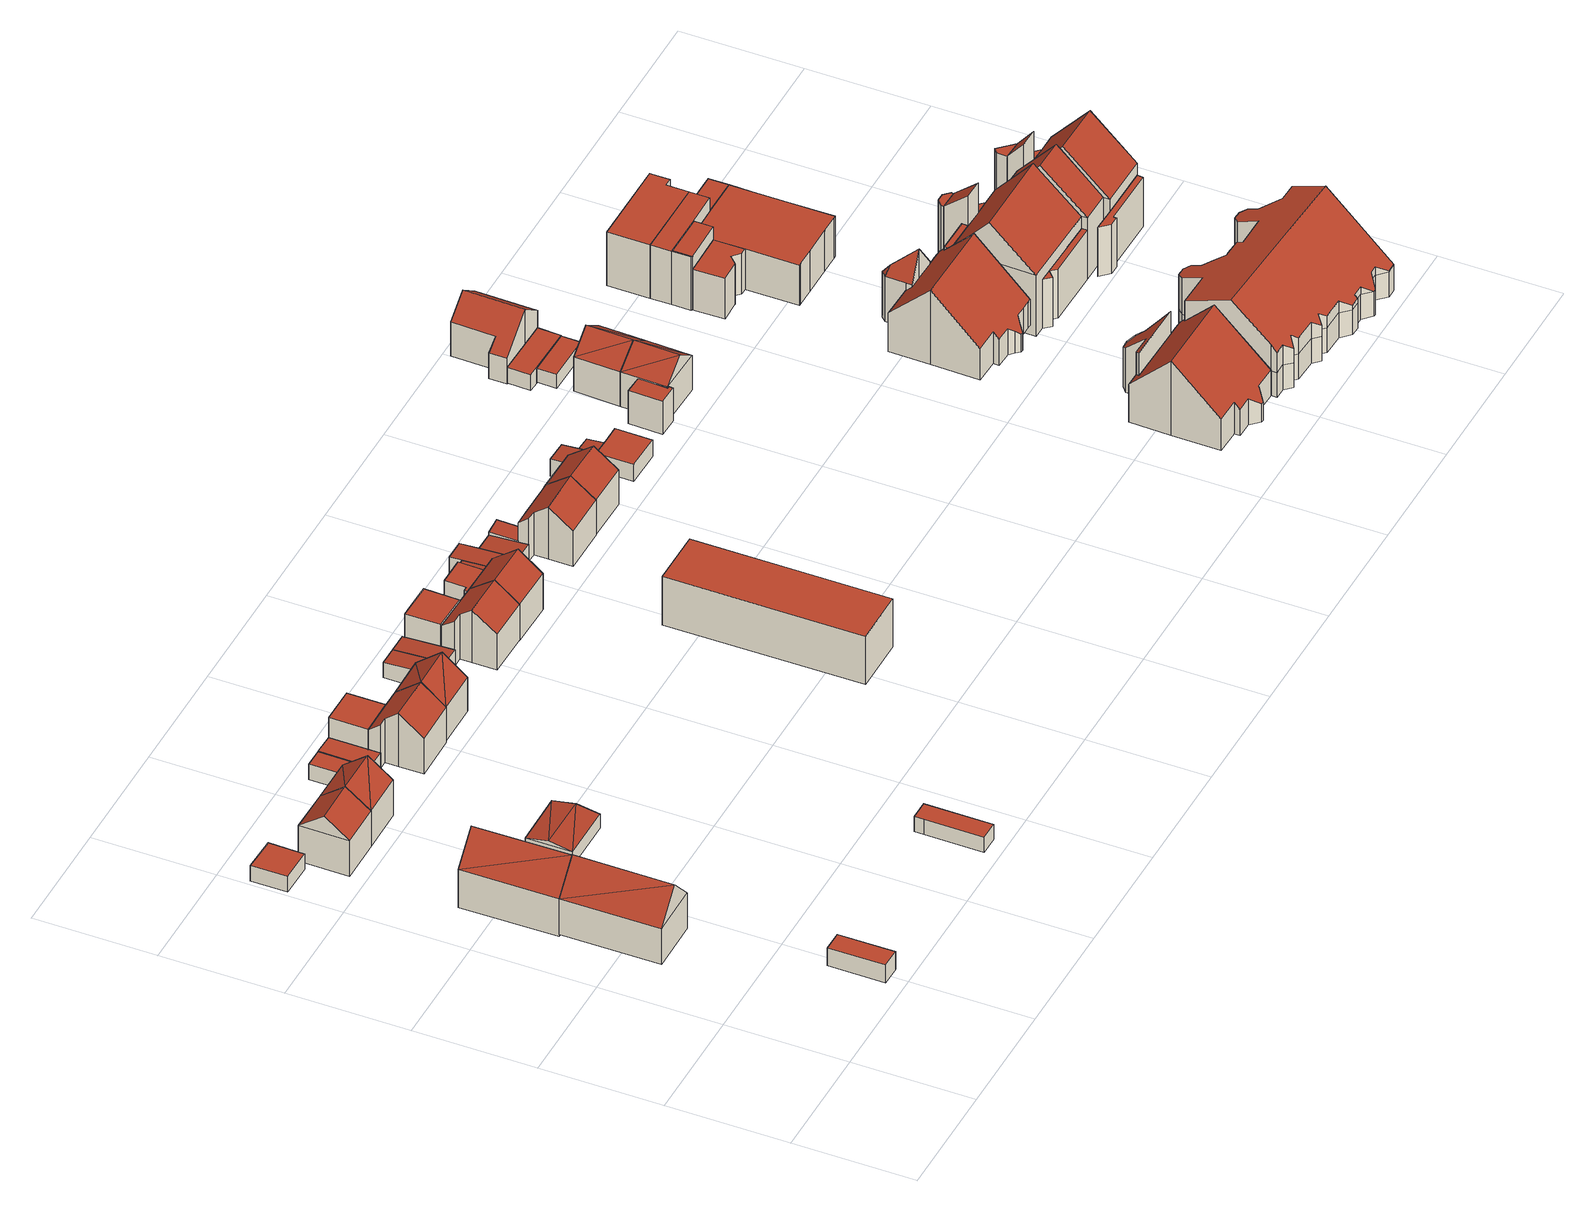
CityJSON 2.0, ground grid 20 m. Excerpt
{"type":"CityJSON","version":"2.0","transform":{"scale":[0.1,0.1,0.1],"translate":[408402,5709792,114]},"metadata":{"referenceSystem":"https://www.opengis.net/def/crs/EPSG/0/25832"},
"CityObjects":{
"building1":{"type":"Building","attributes":{"Gemeindeschluessel":"05978036","Geometrietyp2DReferenz":"3000","function":"31001_2460","roofType":"1000","measuredHeight":3.32},"geometry":[{"type":"MultiSurface","lod":"2","boundaries":[[[0,1,2,3]],[[1,4,5,2]],[[4,6,7,5]],[[6,0,3,7]],[[6,4,1,0]],[[3,2,5,7]]],"semantics":{"surfaces":[{"type":"WallSurface"},{"type":"RoofSurface"},{"type":"GroundSurface"}],"values":[0,0,0,0,1,2]}}]},
"building2":{"type":"Building","attributes":{"Gemeindeschluessel":"05978036","Geometrietyp2DReferenz":"3000","function":"31001_1000","roofType":"3100","measuredHeight":11.42},"geometry":[{"type":"MultiSurface","lod":"2","boundaries":[[[8,9,10,11]],[[9,12,13,10]],[[12,14,15,13]],[[14,8,11,15]],[[12,9,16]],[[8,14,17]],[[17,9,8]],[[9,17,16]],[[14,16,17]],[[16,14,12]],[[11,10,13,15]]],"semantics":{"surfaces":[{"type":"WallSurface"},{"type":"RoofSurface"},{"type":"GroundSurface"}],"values":[0,0,0,0,0,0,1,1,1,1,2]}}]},
"building3":{"type":"Building","attributes":{"Gemeindeschluessel":"05978036","Geometrietyp2DReferenz":"3000","function":"31001_1000","roofType":"3100","measuredHeight":11.79},"geometry":[{"type":"MultiSurface","lod":"2","boundaries":[[[14,18,19,20]],[[18,21,22,19]],[[21,8,23,22]],[[8,14,20,23]],[[21,18,24]],[[14,8,25]],[[18,25,24]],[[25,18,14]],[[24,8,21]],[[8,24,25]],[[20,19,22,23]]],"semantics":{"surfaces":[{"type":"WallSurface"},{"type":"RoofSurface"},{"type":"GroundSurface"}],"values":[0,0,0,0,0,0,1,1,1,1,2]}}]},
"building4":{"type":"Building","attributes":{"Gemeindeschluessel":"05978036","Geometrietyp2DReferenz":"3000","function":"31001_2460","roofType":"1000","measuredHeight":2.95},"geometry":[{"type":"MultiSurface","lod":"2","boundaries":[[[26,27,28,29]],[[27,30,31,28]],[[30,32,33,31]],[[32,26,29,33]],[[32,30,27,26]],[[29,28,31,33]]],"semantics":{"surfaces":[{"type":"WallSurface"},{"type":"RoofSurface"},{"type":"GroundSurface"}],"values":[0,0,0,0,1,2]}}]},
"building5":{"type":"Building","attributes":{"Gemeindeschluessel":"05978036","Geometrietyp2DReferenz":"3000","function":"31001_1000","roofType":"3100","measuredHeight":9.69},"geometry":[{"type":"MultiSurface","lod":"2","boundaries":[[[34,35,36,37]],[[35,38,39,36]],[[38,40,41,39]],[[40,34,37,41]],[[38,35,42]],[[34,40,43]],[[35,34,43,42]],[[40,38,42,43]],[[37,36,39,41]]],"semantics":{"surfaces":[{"type":"WallSurface"},{"type":"RoofSurface"},{"type":"GroundSurface"}],"values":[0,0,0,0,0,0,1,1,2]}}]},
"building6":{"type":"Building","attributes":{"Gemeindeschluessel":"05978036","Geometrietyp2DReferenz":"3000","function":"31001_2460","roofType":"3100","measuredHeight":3.25},"geometry":[{"type":"MultiSurface","lod":"2","boundaries":[[[44,45,46,47]],[[45,48,49,46]],[[48,50,51,49]],[[50,44,47,51]],[[48,45,52]],[[44,50,53]],[[53,45,44]],[[45,53,52]],[[50,52,53]],[[52,50,48]],[[47,46,49,51]]],"semantics":{"surfaces":[{"type":"WallSurface"},{"type":"RoofSurface"},{"type":"GroundSurface"}],"values":[0,0,0,0,0,0,1,1,1,1,2]}}]},
"building7":{"type":"Building","attributes":{"Gemeindeschluessel":"05978036","Geometrietyp2DReferenz":"3000","function":"31001_1000","roofType":"3100","measuredHeight":9.7},"geometry":[{"type":"MultiSurface","lod":"2","boundaries":[[[40,54,55,41]],[[54,56,57,55]],[[56,34,37,57]],[[34,40,41,37]],[[56,54,58]],[[40,34,43]],[[54,43,58]],[[43,54,40]],[[58,34,56]],[[34,58,43]],[[41,55,57,37]]],"semantics":{"surfaces":[{"type":"WallSurface"},{"type":"RoofSurface"},{"type":"GroundSurface"}],"values":[0,0,0,0,0,0,1,1,1,1,2]}}]},
"building8":{"type":"Building","attributes":{"Gemeindeschluessel":"05978036","Geometrietyp2DReferenz":"3000","function":"31001_2460","roofType":"1000","measuredHeight":2.86},"geometry":[{"type":"MultiSurface","lod":"2","boundaries":[[[59,60,61,62]],[[60,63,64,61]],[[63,65,66,64]],[[65,67,68,66]],[[67,59,62,68]],[[67,65,63,60,59]],[[62,61,64,66,68]]],"semantics":{"surfaces":[{"type":"WallSurface"},{"type":"RoofSurface"},{"type":"GroundSurface"}],"values":[0,0,0,0,0,1,2]}}]},
"building9":{"type":"Building","attributes":{"Gemeindeschluessel":"05978036","Geometrietyp2DReferenz":"3000","function":"31001_2460","roofType":"1000","measuredHeight":2.98},"geometry":[{"type":"MultiSurface","lod":"2","boundaries":[[[69,70,71,72]],[[70,73,74,71]],[[73,75,76,74]],[[75,69,72,76]],[[75,73,70,69]],[[72,71,74,76]]],"semantics":{"surfaces":[{"type":"WallSurface"},{"type":"RoofSurface"},{"type":"GroundSurface"}],"values":[0,0,0,0,1,2]}}]},
"building10":{"type":"Building","attributes":{"Gemeindeschluessel":"05978036","Geometrietyp2DReferenz":"3000","function":"31001_2460","roofType":"1000","measuredHeight":3.03},"geometry":[{"type":"MultiSurface","lod":"2","boundaries":[[[77,78,76,72]],[[78,79,80,76]],[[79,81,82,80]],[[81,77,72,82]],[[81,79,78,77]],[[72,76,80,82]]],"semantics":{"surfaces":[{"type":"WallSurface"},{"type":"RoofSurface"},{"type":"GroundSurface"}],"values":[0,0,0,0,1,2]}}]},
"building11":{"type":"Building","attributes":{"Gemeindeschluessel":"05978036","Geometrietyp2DReferenz":"3000","function":"31001_1000"},"children":["building11-1","building11-2"]},
"building11-1":{"type":"BuildingPart","attributes":{"roofType":"3100","measuredHeight":9.83},"parents":["building11"],"geometry":[{"type":"MultiSurface","lod":"2","boundaries":[[[83,84,85,86]],[[84,87,88,85]],[[87,89,90,88]],[[91,92,93,94]],[[92,95,96,93]],[[95,97,98,96]],[[97,99,100,98]],[[99,83,86,100]],[[95,92,91,89,87,84,83]],[[83,99,97,95]],[[86,85,88,90,94,93,96,98,100]],[[94,90,89,91]]],"semantics":{"surfaces":[{"type":"WallSurface"},{"type":"RoofSurface"},{"type":"GroundSurface"},{"type":"ClosureSurface"}],"values":[0,0,0,0,0,0,0,0,1,1,2,3]}}]},
"building11-2":{"type":"BuildingPart","attributes":{"roofType":"1000","measuredHeight":6.68},"parents":["building11"],"geometry":[{"type":"MultiSurface","lod":"2","boundaries":[[[101,102,103,90,89]],[[102,104,105,103]],[[104,106,91,94,105]],[[106,104,102,101]],[[90,103,105,94]],[[89,91,106,101]],[[89,90,94,91]]],"semantics":{"surfaces":[{"type":"WallSurface"},{"type":"RoofSurface"},{"type":"GroundSurface"},{"type":"ClosureSurface"}],"values":[0,0,0,1,2,0,3]}}]},
"building12":{"type":"Building","attributes":{"Gemeindeschluessel":"05978036","Geometrietyp2DReferenz":"3000","function":"31001_1000","roofType":"3100","measuredHeight":9.57},"geometry":[{"type":"MultiSurface","lod":"2","boundaries":[[[92,107,108,109]],[[107,110,111,108]],[[110,97,112,111]],[[97,92,109,112]],[[110,107,113]],[[92,97,95]],[[107,95,113]],[[95,107,92]],[[113,97,110]],[[97,113,95]],[[109,108,111,112]]],"semantics":{"surfaces":[{"type":"WallSurface"},{"type":"RoofSurface"},{"type":"GroundSurface"}],"values":[0,0,0,0,0,0,1,1,1,1,2]}}]},
"building13":{"type":"Building","attributes":{"Gemeindeschluessel":"05978036","Geometrietyp2DReferenz":"3000","function":"31001_2460","roofType":"2100","measuredHeight":3.29},"geometry":[{"type":"MultiSurface","lod":"2","boundaries":[[[114,115,116,117]],[[115,118,119,116]],[[118,120,121,119]],[[120,114,117,121]],[[120,118,115,114]],[[117,116,119,121]]],"semantics":{"surfaces":[{"type":"WallSurface"},{"type":"RoofSurface"},{"type":"GroundSurface"}],"values":[0,0,0,0,1,2]}}]},
"building14":{"type":"Building","attributes":{"Gemeindeschluessel":"05978036","Geometrietyp2DReferenz":"3000","function":"31001_2460","roofType":"2100","measuredHeight":3.21},"geometry":[{"type":"MultiSurface","lod":"2","boundaries":[[[122,115,123,124]],[[115,114,125,123]],[[114,126,127,125]],[[126,128,129,127]],[[128,130,131,129]],[[130,122,124,131]],[[130,128,126,114,115,122]],[[124,123,125,127,129,131]]],"semantics":{"surfaces":[{"type":"WallSurface"},{"type":"RoofSurface"},{"type":"GroundSurface"}],"values":[0,0,0,0,0,0,1,2]}}]},
"building15":{"type":"Building","attributes":{"Gemeindeschluessel":"05978036","Geometrietyp2DReferenz":"3000","function":"31001_1000"},"children":["building15-1","building15-2"]},
"building15-1":{"type":"BuildingPart","attributes":{"roofType":"1000","measuredHeight":6.89},"parents":["building15"],"geometry":[{"type":"MultiSurface","lod":"2","boundaries":[[[132,133,134,135,136]],[[133,137,138,134]],[[137,139,140,138]],[[139,141,142,143,140]],[[141,139,137,133,132]],[[135,134,138,140,143]],[[136,142,141,132]],[[136,135,143,142]]],"semantics":{"surfaces":[{"type":"WallSurface"},{"type":"RoofSurface"},{"type":"GroundSurface"},{"type":"ClosureSurface"}],"values":[0,0,0,0,1,2,0,3]}}]},
"building15-2":{"type":"BuildingPart","attributes":{"roofType":"3100","measuredHeight":9.76},"parents":["building15"],"geometry":[{"type":"MultiSurface","lod":"2","boundaries":[[[144,145,146,147]],[[145,148,149,146]],[[148,136,135,149]],[[142,150,151,143]],[[150,152,153,151]],[[152,154,155,153]],[[154,156,157,155]],[[156,144,147,157]],[[152,150,142,136,148,145,144]],[[144,156,154,152]],[[147,146,149,135,143,151,153,155,157]],[[143,135,136,142]]],"semantics":{"surfaces":[{"type":"WallSurface"},{"type":"RoofSurface"},{"type":"GroundSurface"},{"type":"ClosureSurface"}],"values":[0,0,0,0,0,0,0,0,1,1,2,3]}}]},
"building16":{"type":"Building","attributes":{"Gemeindeschluessel":"05978036","Geometrietyp2DReferenz":"3000","function":"31001_1000","roofType":"9999","measuredHeight":9},"geometry":[{"type":"MultiSurface","lod":"2","boundaries":[[[158,159,160,161]],[[161,160,162,163]],[[160,159,164,162]],[[159,158,165,164]],[[158,161,163,165]],[[163,162,164,165]]],"semantics":{"surfaces":[{"type":"RoofSurface"},{"type":"WallSurface"},{"type":"GroundSurface"}],"values":[0,1,1,1,1,2]}}]},
"building17":{"type":"Building","attributes":{"Gemeindeschluessel":"05978036","Geometrietyp2DReferenz":"3000","function":"31001_1000"},"children":["building17-1","building17-2","building17-3"]},
"building17-1":{"type":"BuildingPart","attributes":{"roofType":"2100","measuredHeight":3.43},"parents":["building17"],"geometry":[{"type":"MultiSurface","lod":"2","boundaries":[[[166,167,168,169]],[[167,170,171,168]],[[170,172,173,171]],[[174,175,176,177]],[[175,174,172,170,167,166]],[[169,168,171,173,177,176]],[[174,177,173,172]],[[166,169,176,175]]],"semantics":{"surfaces":[{"type":"WallSurface"},{"type":"RoofSurface"},{"type":"GroundSurface"},{"type":"ClosureSurface"}],"values":[0,0,0,0,1,2,3,3]}}]},
"building17-2":{"type":"BuildingPart","attributes":{"roofType":"1000","measuredHeight":4.11},"parents":["building17"],"geometry":[{"type":"MultiSurface","lod":"2","boundaries":[[[178,179,180,181]],[[179,182,183,180]],[[182,184,185,183]],[[184,186,166,169,185]],[[187,186,184,182,179,178]],[[181,180,183,185,169,176]],[[175,166,186,187]],[[175,176,169,166]],[[181,176,175,187,178]]],"semantics":{"surfaces":[{"type":"WallSurface"},{"type":"RoofSurface"},{"type":"GroundSurface"},{"type":"ClosureSurface"}],"values":[0,0,0,0,1,2,0,3,3]}}]},
"building17-3":{"type":"BuildingPart","attributes":{"roofType":"3100","measuredHeight":9.79},"parents":["building17"],"geometry":[{"type":"MultiSurface","lod":"2","boundaries":[[[188,189,177,176,187]],[[189,174,177]],[[190,173,172]],[[190,191,192,173]],[[191,193,194,192]],[[193,154,195,194]],[[154,152,196,195]],[[152,150,197,196]],[[150,198,199,197]],[[198,200,178,181,199]],[[152,154,193,191]],[[191,190,189,188,200,198,150,152]],[[181,176,177,173,192,194,195,196,197,199]],[[188,187,178,200]],[[187,176,181,178]],[[172,174,189,190]],[[172,173,177,174]]],"semantics":{"surfaces":[{"type":"WallSurface"},{"type":"RoofSurface"},{"type":"GroundSurface"},{"type":"ClosureSurface"}],"values":[0,0,0,0,0,0,0,0,0,0,1,1,2,0,3,0,3]}}]},
"building18":{"type":"Building","attributes":{"Gemeindeschluessel":"05978036","Geometrietyp2DReferenz":"3000","function":"31001_2460","roofType":"2100","measuredHeight":3.42},"geometry":[{"type":"MultiSurface","lod":"2","boundaries":[[[201,202,171,203]],[[202,167,168,171]],[[167,204,205,168]],[[204,206,207,205]],[[206,208,209,207]],[[208,201,203,209]],[[208,206,204,167,202,201]],[[203,171,168,205,207,209]]],"semantics":{"surfaces":[{"type":"WallSurface"},{"type":"RoofSurface"},{"type":"GroundSurface"}],"values":[0,0,0,0,0,0,1,2]}}]},
"building19":{"type":"Building","attributes":{"Gemeindeschluessel":"05978036","Geometrietyp2DReferenz":"3000","function":"31001_2460","roofType":"2100","measuredHeight":3.14},"geometry":[{"type":"MultiSurface","lod":"2","boundaries":[[[201,210,211,212]],[[210,213,214,211]],[[213,215,216,214]],[[215,201,212,216]],[[215,213,210,201]],[[212,211,214,216]]],"semantics":{"surfaces":[{"type":"WallSurface"},{"type":"RoofSurface"},{"type":"GroundSurface"}],"values":[0,0,0,0,1,2]}}]},
"building20":{"type":"Building","attributes":{"Gemeindeschluessel":"05978036","Geometrietyp2DReferenz":"3000","function":"31001_1000"},"children":["building20-1","building20-2"]},
"building20-1":{"type":"BuildingPart","attributes":{"roofType":"2100","measuredHeight":3.54},"parents":["building20"],"geometry":[{"type":"MultiSurface","lod":"2","boundaries":[[[217,218,219,214]],[[218,220,221,219]],[[222,217,214,223]],[[222,220,218,217]],[[214,219,221,223]],[[222,223,221,220]]],"semantics":{"surfaces":[{"type":"WallSurface"},{"type":"RoofSurface"},{"type":"GroundSurface"},{"type":"ClosureSurface"}],"values":[0,0,0,1,2,3]}}]},
"building20-2":{"type":"BuildingPart","attributes":{"roofType":"3100","measuredHeight":9.57},"parents":["building20"],"geometry":[{"type":"MultiSurface","lod":"2","boundaries":[[[224,225,226,227]],[[225,228,216,226]],[[228,229,222,223,216]],[[230,231,232,221,220]],[[231,233,234,232]],[[233,235,236,234]],[[235,237,238,236]],[[237,239,240,238]],[[239,224,227,240]],[[235,233,231,230,229,228,225,224]],[[224,239,237,235]],[[227,226,216,223,221,232,234,236,238,240]],[[220,222,229,230]],[[220,221,223,222]]],"semantics":{"surfaces":[{"type":"WallSurface"},{"type":"RoofSurface"},{"type":"GroundSurface"},{"type":"ClosureSurface"}],"values":[0,0,0,0,0,0,0,0,0,1,1,2,0,3]}}]},
"building21":{"type":"Building","attributes":{"Gemeindeschluessel":"05978036","Geometrietyp2DReferenz":"3000","function":"31001_1000","roofType":"3100","measuredHeight":9.53},"geometry":[{"type":"MultiSurface","lod":"2","boundaries":[[[233,241,242,243]],[[241,244,245,242]],[[244,237,246,245]],[[237,233,243,246]],[[244,241,247]],[[233,237,235]],[[241,233,235,247]],[[237,244,247,235]],[[243,242,245,246]]],"semantics":{"surfaces":[{"type":"WallSurface"},{"type":"RoofSurface"},{"type":"GroundSurface"}],"values":[0,0,0,0,0,0,1,1,2]}}]},
"building22":{"type":"Building","attributes":{"Gemeindeschluessel":"05978036","Geometrietyp2DReferenz":"3000","function":"31001_2460","roofType":"2100","measuredHeight":3.57},"geometry":[{"type":"MultiSurface","lod":"2","boundaries":[[[248,249,250,251]],[[249,252,253,250]],[[252,254,255,253]],[[254,256,257,255]],[[256,258,259,257]],[[258,260,261,259]],[[260,248,251,261]],[[260,258,256,254,252,249,248]],[[251,250,253,255,257,259,261]]],"semantics":{"surfaces":[{"type":"WallSurface"},{"type":"RoofSurface"},{"type":"GroundSurface"}],"values":[0,0,0,0,0,0,0,1,2]}}]},
"building23":{"type":"Building","attributes":{"Gemeindeschluessel":"05978036","Geometrietyp2DReferenz":"3000","function":"51009_1610","roofType":"2100","measuredHeight":2.89},"geometry":[{"type":"MultiSurface","lod":"2","boundaries":[[[262,263,264,265]],[[263,266,267,264]],[[266,268,269,267]],[[268,270,271,269]],[[270,262,265,271]],[[270,268,266,263,262]],[[265,264,267,269,271]]],"semantics":{"surfaces":[{"type":"WallSurface"},{"type":"RoofSurface"},{"type":"GroundSurface"}],"values":[0,0,0,0,0,1,2]}}]},
"building24":{"type":"Building","attributes":{"Gemeindeschluessel":"05978036","Geometrietyp2DReferenz":"3000","function":"31001_2460","roofType":"1000","measuredHeight":3.12},"geometry":[{"type":"MultiSurface","lod":"2","boundaries":[[[272,248,273,274]],[[248,260,275,273]],[[260,276,277,275]],[[276,278,279,277]],[[278,280,281,279]],[[280,272,274,281]],[[280,278,276,260,248,272]],[[274,273,275,277,279,281]]],"semantics":{"surfaces":[{"type":"WallSurface"},{"type":"RoofSurface"},{"type":"GroundSurface"}],"values":[0,0,0,0,0,0,1,2]}}]},
"building25":{"type":"Building","attributes":{"Gemeindeschluessel":"05978036","Geometrietyp2DReferenz":"3000","function":"31001_2460","roofType":"1000","measuredHeight":6.09},"geometry":[{"type":"MultiSurface","lod":"2","boundaries":[[[282,283,284,285]],[[283,286,287,284]],[[286,288,289,287]],[[288,290,291,289]],[[290,292,293,291]],[[292,282,285,293]],[[292,290,288,286,283,282]],[[285,284,287,289,291,293]]],"semantics":{"surfaces":[{"type":"WallSurface"},{"type":"RoofSurface"},{"type":"GroundSurface"}],"values":[0,0,0,0,0,0,1,2]}}]},
"building26":{"type":"Building","attributes":{"Gemeindeschluessel":"05978036","Geometrietyp2DReferenz":"3000","function":"31001_1000","roofType":"3100","measuredHeight":9.38},"geometry":[{"type":"MultiSurface","lod":"2","boundaries":[[[294,295,296,297]],[[295,298,299,296]],[[298,300,301,299]],[[300,294,297,301]],[[298,295,302]],[[294,300,303]],[[303,295,294]],[[295,303,302]],[[300,302,303]],[[302,300,298]],[[297,296,299,301]]],"semantics":{"surfaces":[{"type":"WallSurface"},{"type":"RoofSurface"},{"type":"GroundSurface"}],"values":[0,0,0,0,0,0,1,1,1,1,2]}}]},
"building27":{"type":"Building","attributes":{"Gemeindeschluessel":"05978036","Geometrietyp2DReferenz":"3000","function":"31001_1000","roofType":"3100","measuredHeight":9.42},"geometry":[{"type":"MultiSurface","lod":"2","boundaries":[[[300,304,305,301]],[[304,306,307,305]],[[306,294,297,307]],[[294,300,301,297]],[[306,304,308]],[[300,294,303]],[[304,303,308]],[[303,304,300]],[[308,294,306]],[[294,308,303]],[[301,305,307,297]]],"semantics":{"surfaces":[{"type":"WallSurface"},{"type":"RoofSurface"},{"type":"GroundSurface"}],"values":[0,0,0,0,0,0,1,1,1,1,2]}}]},
"building28":{"type":"Building","attributes":{"Gemeindeschluessel":"05978036","Geometrietyp2DReferenz":"3000","function":"31001_2460","roofType":"1000","measuredHeight":2.66},"geometry":[{"type":"MultiSurface","lod":"2","boundaries":[[[309,310,311,312]],[[310,313,314,311]],[[313,315,316,314]],[[315,309,312,316]],[[315,313,310,309]],[[312,311,314,316]]],"semantics":{"surfaces":[{"type":"WallSurface"},{"type":"RoofSurface"},{"type":"GroundSurface"}],"values":[0,0,0,0,1,2]}}]},
"building29":{"type":"Building","attributes":{"Gemeindeschluessel":"05978036","Geometrietyp2DReferenz":"3000","function":"31001_2460","roofType":"1000","measuredHeight":2.9},"geometry":[{"type":"MultiSurface","lod":"2","boundaries":[[[317,318,319,320]],[[318,321,322,319]],[[321,323,324,322]],[[323,325,326,324]],[[325,317,320,326]],[[325,323,321,318,317]],[[320,319,322,324,326]]],"semantics":{"surfaces":[{"type":"WallSurface"},{"type":"RoofSurface"},{"type":"GroundSurface"}],"values":[0,0,0,0,0,1,2]}}]},
"building30":{"type":"Building","attributes":{"Gemeindeschluessel":"05978036","Geometrietyp2DReferenz":"3000","function":"31001_1000","roofType":"3100","measuredHeight":9.34},"geometry":[{"type":"MultiSurface","lod":"2","boundaries":[[[327,328,329,330]],[[328,331,332,329]],[[331,333,334,332]],[[333,335,336,334]],[[335,337,338,336]],[[337,339,340,338]],[[339,341,342,340]],[[341,327,330,342]],[[337,335,333,331]],[[331,328,327,341,339,337]],[[330,329,332,334,336,338,340,342]]],"semantics":{"surfaces":[{"type":"WallSurface"},{"type":"RoofSurface"},{"type":"GroundSurface"}],"values":[0,0,0,0,0,0,0,0,1,1,2]}}]},
"building31":{"type":"Building","attributes":{"Gemeindeschluessel":"05978036","Geometrietyp2DReferenz":"3000","function":"31001_1000"},"children":["building31-1","building31-2"]},
"building31-1":{"type":"BuildingPart","attributes":{"roofType":"3100","measuredHeight":13.72},"parents":["building31"],"geometry":[{"type":"MultiSurface","lod":"2","boundaries":[[[343,344,345,346]],[[344,347,348,345]],[[347,349,350,348]],[[349,351,352,350]],[[351,353,354,352]],[[353,355,356,354]],[[355,357,358,356]],[[357,359,360,358]],[[359,361,362,360]],[[361,363,364,362]],[[363,365,366,364]],[[365,367,368,366]],[[367,369,370,368]],[[369,371,372,370]],[[371,373,374,372]],[[373,375,376,374]],[[375,377,378,376]],[[373,371,369,367,365,363,361,359,357,355]],[[355,353,351,349,347,344,343,379,377,375,373]],[[380,346,345,348,350,352,354,356,358,360,362,364,366,368,370,372,374,376,378]],[[346,380,379,343]],[[380,378,377,379]]],"semantics":{"surfaces":[{"type":"WallSurface"},{"type":"RoofSurface"},{"type":"GroundSurface"},{"type":"ClosureSurface"}],"values":[0,0,0,0,0,0,0,0,0,0,0,0,0,0,0,0,0,1,1,2,3,3]}}]},
"building31-2":{"type":"BuildingPart","attributes":{"roofType":"2100","measuredHeight":12.17},"parents":["building31"],"geometry":[{"type":"MultiSurface","lod":"2","boundaries":[[[381,382,383,378,377]],[[382,384,385,383]],[[384,386,387,385]],[[386,388,389,387]],[[388,390,391,389]],[[390,392,393,391]],[[392,394,395,393]],[[394,396,343,346,395]],[[397,396,394,392,390,388,386,384,382,381]],[[378,383,385,387,389,391,393,395,346,380]],[[379,343,396,397]],[[379,380,346,343]],[[381,377,379,397]],[[377,378,380,379]]],"semantics":{"surfaces":[{"type":"WallSurface"},{"type":"RoofSurface"},{"type":"GroundSurface"},{"type":"ClosureSurface"}],"values":[0,0,0,0,0,0,0,0,1,2,0,3,0,3]}}]},
"building32":{"type":"Building","attributes":{"Gemeindeschluessel":"05978036","Geometrietyp2DReferenz":"3000","function":"31001_1000"},"children":["building32-1","building32-2"]},
"building32-1":{"type":"BuildingPart","attributes":{"roofType":"5000","measuredHeight":10.02},"parents":["building32"],"geometry":[{"type":"MultiSurface","lod":"2","boundaries":[[[398,399,400,401]],[[399,402,403,400]],[[402,404,405,403]],[[404,406,407,405]],[[406,408,409,407]],[[408,410,411,412,409]],[[413,398,401,414,415]],[[416,410,408,406,404,402,399,417]],[[399,398,417]],[[398,413,418,416,417]],[[401,400,403,405,407,409,412,419,420,414]],[[421,411,410,416]],[[419,412,411,421]],[[418,422,421,416]],[[422,420,419,421]],[[415,422,418,413]],[[415,414,420,422]]],"semantics":{"surfaces":[{"type":"WallSurface"},{"type":"RoofSurface"},{"type":"GroundSurface"},{"type":"ClosureSurface"}],"values":[0,0,0,0,0,0,0,1,1,1,2,0,3,0,3,0,3]}}]},
"building32-2":{"type":"BuildingPart","attributes":{"roofType":"3100","measuredHeight":13.78},"parents":["building32"],"geometry":[{"type":"MultiSurface","lod":"2","boundaries":[[[423,424,425,426]],[[424,427,428,425]],[[427,429,430,428]],[[429,431,432,430]],[[431,433,434,432]],[[433,435,436,434]],[[435,437,438,436]],[[437,439,440,438]],[[439,441,442,440]],[[441,443,444,442]],[[443,445,446,444]],[[445,415,414,446]],[[411,447,448,412]],[[447,449,450,448]],[[449,451,452,450]],[[451,453,454,452]],[[453,455,456,454]],[[455,457,458,456]],[[457,459,460,458]],[[459,423,426,460]],[[455,453,451,449,447,411,421,422,415,445,443]],[[443,441,439,437,435,433,431,429,427,424,423,459,457,455]],[[426,425,428,430,432,434,436,438,440,442,444,446,414,420,419,412,448,450,452,454,456,458,460]],[[420,414,415,422]],[[411,412,419,421]],[[421,419,420,422]]],"semantics":{"surfaces":[{"type":"WallSurface"},{"type":"RoofSurface"},{"type":"GroundSurface"},{"type":"ClosureSurface"}],"values":[0,0,0,0,0,0,0,0,0,0,0,0,0,0,0,0,0,0,0,0,1,1,2,3,3,3]}}]},
"building33":{"type":"Building","attributes":{"Gemeindeschluessel":"05978036","Geometrietyp2DReferenz":"3000","function":"31001_1000","roofType":"5000","measuredHeight":15.42},"geometry":[{"type":"MultiSurface","lod":"2","boundaries":[[[461,462,463,352]],[[462,464,465,463]],[[464,466,467,465]],[[466,468,469,467]],[[468,470,471,469]],[[470,472,473,471]],[[472,474,475,473]],[[474,476,477,475]],[[476,478,479,477]],[[478,480,481,479]],[[480,482,483,481]],[[482,484,485,483]],[[484,486,487,485]],[[486,488,489,487]],[[488,490,491,489]],[[490,492,493,491]],[[492,494,495,493]],[[494,496,497,495]],[[496,498,499,497]],[[498,500,501,499]],[[500,502,503,501]],[[502,504,505,503]],[[504,506,507,505]],[[506,508,509,507]],[[508,510,511,509]],[[510,512,513,511]],[[512,514,515,513]],[[514,516,517,515]],[[516,518,519,517]],[[518,520,521,519]],[[520,522,523,521]],[[522,524,525,523]],[[524,526,527,525]],[[526,528,529,527]],[[528,530,531,529]],[[530,532,533,531]],[[532,534,535,533]],[[534,536,537,535]],[[536,538,539,537]],[[538,540,541,539]],[[540,542,543,541]],[[542,544,358,543]],[[544,545,354,358]],[[545,461,352,354]],[[546,547,548,549,550,551,552,553,554,555,556,557,558,559,560,561,562,563,564,565,566,567,568,569,570]],[[571,572,573,574,575,576,577,578,579,580,581,582,514,512,583,584,585,586,570,569,587,588,589]],[[540,589,588,542]],[[538,571,589,540]],[[542,588,587,544]],[[544,587,569,568,545]],[[504,586,585,506]],[[502,546,570,586,504]],[[506,585,584,508]],[[508,584,583,510]],[[510,583,512]],[[516,582,581,518]],[[514,582,516]],[[518,581,580,520]],[[520,580,579,522]],[[522,579,578,524]],[[524,578,577,526]],[[526,577,576,528]],[[528,576,575,530]],[[530,575,574,532]],[[532,574,573,534]],[[534,573,572,536]],[[536,572,571,538]],[[545,568,567,461]],[[461,567,566,462]],[[462,566,565,464]],[[464,565,564,466]],[[466,564,563,468]],[[468,563,562,470]],[[470,562,561,472]],[[472,561,560,474]],[[474,560,559,476]],[[476,559,558,478]],[[478,558,557,480]],[[480,557,556,482]],[[482,556,555,484]],[[484,555,554,486]],[[486,554,553,488]],[[488,553,552,490]],[[490,552,551,492]],[[492,551,550,494]],[[494,550,549,496]],[[496,549,548,498]],[[498,548,547,500]],[[500,547,546,502]],[[352,463,465,467,469,471,473,475,477,479,481,483,485,487,489,491,493,495,497,499,501,503,505,507,509,511,513,515,517,519,521,523,525,527,529,531,533,535,537,539,541,543,358,354]]],"semantics":{"surfaces":[{"type":"WallSurface"},{"type":"RoofSurface"},{"type":"GroundSurface"}],"values":[0,0,0,0,0,0,0,0,0,0,0,0,0,0,0,0,0,0,0,0,0,0,0,0,0,0,0,0,0,0,0,0,0,0,0,0,0,0,0,0,0,0,0,0,1,1,0,0,0,0,0,0,0,0,0,0,0,0,0,0,0,0,0,0,0,0,0,0,0,0,0,0,0,0,0,0,0,0,0,0,0,0,0,0,0,0,0,0,0,2]}}]},
"building34":{"type":"Building","attributes":{"Gemeindeschluessel":"05978036","Geometrietyp2DReferenz":"3000","function":"31001_1000"},"children":["building34-1","building34-2","building34-3","building34-4","building34-5","building34-6"]},
"building34-1":{"type":"BuildingPart","attributes":{"roofType":"1000","measuredHeight":9.82},"parents":["building34"],"geometry":[{"type":"MultiSurface","lod":"2","boundaries":[[[590,591,592,593]],[[591,594,595,592]],[[594,596,597,595]],[[598,596,594,591,590,599,600,601]],[[602,603,604,593,592,595,597,605]],[[606,607,601,600]],[[603,602,607,606]],[[600,599,604,603,606]],[[599,590,593,604]],[[596,598,608,605,597]],[[607,608,598,601]],[[602,605,608,607]]],"semantics":{"surfaces":[{"type":"WallSurface"},{"type":"RoofSurface"},{"type":"GroundSurface"},{"type":"ClosureSurface"}],"values":[0,0,0,1,2,0,3,3,3,3,0,3]}}]},
"building34-2":{"type":"BuildingPart","attributes":{"roofType":"1000","measuredHeight":7.42},"parents":["building34"],"geometry":[{"type":"MultiSurface","lod":"2","boundaries":[[[609,610,611,612]],[[610,613,614,611]],[[615,616,617,618]],[[616,619,620,617]],[[619,621,622,620]],[[621,609,612,622]],[[621,619,616,615,623,613,610,609]],[[612,611,614,624,618,617,620,622]],[[624,614,613,623]],[[623,615,618,624]]],"semantics":{"surfaces":[{"type":"WallSurface"},{"type":"RoofSurface"},{"type":"GroundSurface"},{"type":"ClosureSurface"}],"values":[0,0,0,0,0,0,1,2,3,3]}}]},
"building34-3":{"type":"BuildingPart","attributes":{"roofType":"1000","measuredHeight":7.42},"parents":["building34"],"geometry":[{"type":"MultiSurface","lod":"2","boundaries":[[[625,626,627,628]],[[626,629,630,627]],[[629,631,632,630]],[[633,608,607,631,629,626,625]],[[628,627,630,632,602,605,634]],[[631,607,602,632]],[[605,602,607,608]],[[634,605,608,633]],[[628,634,633,625]]],"semantics":{"surfaces":[{"type":"WallSurface"},{"type":"RoofSurface"},{"type":"GroundSurface"},{"type":"ClosureSurface"}],"values":[0,0,0,1,2,3,3,3,3]}}]},
"building34-4":{"type":"BuildingPart","attributes":{"roofType":"1000","measuredHeight":7.42},"parents":["building34"],"geometry":[{"type":"MultiSurface","lod":"2","boundaries":[[[631,635,636,632]],[[635,637,638,636]],[[637,639,640,638]],[[639,641,642,640]],[[641,643,644,642]],[[643,645,646,644]],[[645,647,648,646]],[[647,649,650,648]],[[649,615,618,650]],[[607,606,623,615,649,647,645,643,641,639,637,635,631]],[[636,638,640,642,644,646,648,650,618,624,603,602,632]],[[615,623,624,618]],[[603,624,623,606]],[[602,603,606,607]],[[632,602,607,631]]],"semantics":{"surfaces":[{"type":"WallSurface"},{"type":"RoofSurface"},{"type":"GroundSurface"},{"type":"ClosureSurface"}],"values":[0,0,0,0,0,0,0,0,0,1,2,3,3,3,3]}}]},
"building34-5":{"type":"BuildingPart","attributes":{"roofType":"1000","measuredHeight":9.82},"parents":["building34"],"geometry":[{"type":"MultiSurface","lod":"2","boundaries":[[[596,651,652,597]],[[651,653,654,652]],[[653,655,656,654]],[[655,657,625,628,656]],[[657,655,653,651,596,598,658]],[[634,605,597,652,654,656,628]],[[608,633,658,598]],[[634,633,608,605]],[[598,596,597,605,608]],[[633,625,657,658]],[[633,634,628,625]]],"semantics":{"surfaces":[{"type":"WallSurface"},{"type":"RoofSurface"},{"type":"GroundSurface"},{"type":"ClosureSurface"}],"values":[0,0,0,0,1,2,0,3,3,0,3]}}]},
"building34-6":{"type":"BuildingPart","attributes":{"roofType":"1000","measuredHeight":9.82},"parents":["building34"],"geometry":[{"type":"MultiSurface","lod":"2","boundaries":[[[659,590,593,614,613]],[[590,659,660,600,599]],[[604,603,624,614,593]],[[599,600,606,603,604]],[[623,606,600,660]],[[603,606,623,624]],[[613,623,660,659]],[[613,614,624,623]],[[590,599,604,593]]],"semantics":{"surfaces":[{"type":"WallSurface"},{"type":"RoofSurface"},{"type":"GroundSurface"},{"type":"ClosureSurface"}],"values":[0,1,2,3,0,3,0,3,3]}}]},
"building35":{"type":"Building","attributes":{"Gemeindeschluessel":"05978036","Geometrietyp2DReferenz":"3000","function":"31001_1000"},"children":["building35-1","building35-2","building35-3","building35-4","building35-5","building35-6","building35-7","building35-8","building35-9","building35-10","building35-11","building35-12"]},
"building35-1":{"type":"BuildingPart","attributes":{"roofType":"2100","measuredHeight":16.85},"parents":["building35"],"geometry":[{"type":"MultiSurface","lod":"2","boundaries":[[[661,662,663,664]],[[665,666,667,668,669,670]],[[671,672,666,665,664,663]],[[671,667,666,672]],[[673,671,663,662]],[[668,667,671,673]],[[661,670,669,674,673,662]],[[674,669,668,673]],[[661,664,665,670]]],"semantics":{"surfaces":[{"type":"RoofSurface"},{"type":"GroundSurface"},{"type":"WallSurface"},{"type":"ClosureSurface"}],"values":[0,1,2,3,2,3,2,3,3]}}]},
"building35-2":{"type":"BuildingPart","attributes":{"roofType":"1000","measuredHeight":11.34},"parents":["building35"],"geometry":[{"type":"MultiSurface","lod":"2","boundaries":[[[675,676,677,678]],[[679,676,675]],[[678,677,680]],[[676,679,680,677]],[[678,680,679,675]]],"semantics":{"surfaces":[{"type":"WallSurface"},{"type":"RoofSurface"},{"type":"GroundSurface"},{"type":"ClosureSurface"}],"values":[0,1,2,3,3]}}]},
"building35-3":{"type":"BuildingPart","attributes":{"roofType":"1000","measuredHeight":11.34},"parents":["building35"],"geometry":[{"type":"MultiSurface","lod":"2","boundaries":[[[681,682,683,684]],[[682,674,669,683]],[[673,674,682,681]],[[684,683,669,668]],[[668,669,674,673]],[[673,681,684,668]]],"semantics":{"surfaces":[{"type":"WallSurface"},{"type":"RoofSurface"},{"type":"GroundSurface"},{"type":"ClosureSurface"}],"values":[0,0,1,2,3,3]}}]},
"building35-4":{"type":"BuildingPart","attributes":{"roofType":"1000","measuredHeight":13.45},"parents":["building35"],"geometry":[{"type":"MultiSurface","lod":"2","boundaries":[[[685,686,687,688]],[[686,689,690,687]],[[689,691,692,690]],[[691,664,665,692]],[[661,685,688,670]],[[661,664,691,689,686,685]],[[688,687,690,692,665,670]],[[664,661,670,665]]],"semantics":{"surfaces":[{"type":"WallSurface"},{"type":"RoofSurface"},{"type":"GroundSurface"},{"type":"ClosureSurface"}],"values":[0,0,0,0,0,1,2,3]}}]},
"building35-5":{"type":"BuildingPart","attributes":{"roofType":"1000","measuredHeight":9.13},"parents":["building35"],"geometry":[{"type":"MultiSurface","lod":"2","boundaries":[[[693,694,695,696]],[[694,697,698,695]],[[697,699,700,698]],[[701,702,703,704]],[[702,693,696,703]],[[702,701,705,699,697,694,693]],[[696,695,698,700,706,704,703]],[[706,700,699,705]],[[704,706,705,701]]],"semantics":{"surfaces":[{"type":"WallSurface"},{"type":"RoofSurface"},{"type":"GroundSurface"},{"type":"ClosureSurface"}],"values":[0,0,0,0,0,1,2,0,3]}}]},
"building35-6":{"type":"BuildingPart","attributes":{"roofType":"1000","measuredHeight":11.34},"parents":["building35"],"geometry":[{"type":"MultiSurface","lod":"2","boundaries":[[[672,707,708,666]],[[671,707,672]],[[666,708,667]],[[707,671,667,708]],[[666,667,671,672]]],"semantics":{"surfaces":[{"type":"WallSurface"},{"type":"RoofSurface"},{"type":"GroundSurface"},{"type":"ClosureSurface"}],"values":[0,1,2,3,3]}}]},
"building35-7":{"type":"BuildingPart","attributes":{"roofType":"3100","measuredHeight":18.37},"parents":["building35"],"geometry":[{"type":"MultiSurface","lod":"2","boundaries":[[[709,710,711,712]],[[713,714,715,716,717]],[[710,709,718,719,720,721]],[[714,713,722,720,719]],[[712,711,723,717,716,724]],[[717,723,725,713]],[[723,711,710,725]],[[726,715,714,727]],[[712,724,726,727,709]],[[724,716,715,726]],[[725,721,720,722]],[[725,722,713]],[[710,721,725]],[[719,718,727,714]],[[718,709,727]]],"semantics":{"surfaces":[{"type":"WallSurface"},{"type":"RoofSurface"},{"type":"GroundSurface"},{"type":"ClosureSurface"}],"values":[0,0,1,1,2,3,3,0,3,3,0,3,3,0,3]}}]},
"building35-8":{"type":"BuildingPart","attributes":{"roofType":"3100","measuredHeight":18.37},"parents":["building35"],"geometry":[{"type":"MultiSurface","lod":"2","boundaries":[[[728,729,701,704,730]],[[729,728,731]],[[732,729,731,733]],[[728,676,679,725,722,733,731]],[[704,706,717,723,680,677,730]],[[705,701,729,732]],[[706,704,701,705]],[[717,706,705,732,713]],[[723,717,713,725]],[[730,677,676,728]],[[677,680,679,676]],[[680,723,725,679]],[[733,722,713,732]],[[722,725,713]]],"semantics":{"surfaces":[{"type":"WallSurface"},{"type":"RoofSurface"},{"type":"GroundSurface"},{"type":"ClosureSurface"}],"values":[0,0,1,1,2,0,3,0,3,0,3,3,0,3]}}]},
"building35-9":{"type":"BuildingPart","attributes":{"roofType":"1000","measuredHeight":13.44},"parents":["building35"],"geometry":[{"type":"MultiSurface","lod":"2","boundaries":[[[734,735,736,737]],[[735,738,678,736]],[[739,734,737,740]],[[739,738,735,734]],[[737,736,678,740]],[[738,739,740,678]]],"semantics":{"surfaces":[{"type":"WallSurface"},{"type":"RoofSurface"},{"type":"GroundSurface"},{"type":"ClosureSurface"}],"values":[0,0,0,1,2,3]}}]},
"building35-10":{"type":"BuildingPart","attributes":{"roofType":"3100","measuredHeight":18.37},"parents":["building35"],"geometry":[{"type":"MultiSurface","lod":"2","boundaries":[[[741,681,684,742]],[[681,741,743]],[[741,727,718,744,743]],[[745,707,671,673,681,743,744]],[[724,746,742,684,668,667,708,747,712]],[[742,746,748,726,727,741]],[[746,724,726,748]],[[747,708,707,745]],[[667,668,673,671]],[[708,667,671,707]],[[668,684,681,673]],[[712,747,745,709]],[[724,712,709,727,726]],[[745,744,718,709]],[[709,718,727]]],"semantics":{"surfaces":[{"type":"WallSurface"},{"type":"RoofSurface"},{"type":"GroundSurface"},{"type":"ClosureSurface"}],"values":[0,0,1,1,2,0,3,0,3,3,3,0,3,0,3]}}]},
"building35-11":{"type":"BuildingPart","attributes":{"roofType":"2100","measuredHeight":16.59},"parents":["building35"],"geometry":[{"type":"MultiSurface","lod":"2","boundaries":[[[739,749,750,738]],[[678,680,723,711,740]],[[679,675,738,750]],[[679,680,678,675]],[[725,679,750,749,721]],[[680,679,725,723]],[[739,740,711,710,721,749]],[[723,725,710,711]],[[710,725,721]],[[739,738,675,678,740]]],"semantics":{"surfaces":[{"type":"RoofSurface"},{"type":"GroundSurface"},{"type":"WallSurface"},{"type":"ClosureSurface"}],"values":[0,1,2,3,2,3,2,3,3,3]}}]},
"building35-12":{"type":"BuildingPart","attributes":{"roofType":"1000","measuredHeight":9.13},"parents":["building35"],"geometry":[{"type":"MultiSurface","lod":"2","boundaries":[[[715,751,752,716]],[[751,753,754,752]],[[753,755,756,754]],[[755,748,746,756]],[[748,755,753,751,715,726]],[[724,716,752,754,756,746]],[[724,726,715,716]],[[724,746,748,726]]],"semantics":{"surfaces":[{"type":"WallSurface"},{"type":"RoofSurface"},{"type":"GroundSurface"},{"type":"ClosureSurface"}],"values":[0,0,0,0,1,2,3,3]}}]}
},
"vertices":[
[157,108,60],[191,108,60],[191,108,27],[157,108,27],[191,16,60],[191,16,27],[157,16,60],[157,16,27],
[160,492,82],[161,331,82],[161,331,16],[160,492,16],[72,330,82],[72,330,16],[71,492,82],[71,492,16],[116,330,131],[116,492,131],
[70,651,82],[70,651,12],[71,492,12],[159,652,82],[159,652,12],[160,492,12],[114,651,130],[116,492,130],
[5,890,35],[5,949,35],[5,949,6],[5,890,6],[62,947,35],[62,947,6],[61,889,35],[61,889,6],
[147,824,73],[73,824,73],[73,824,7],[147,824,7],[73,905,73],[73,905,7],[147,905,73],[147,905,7],[73,864,104],[147,865,104],
[315,540,40],[221,540,40],[221,540,14],[315,540,14],[221,615,40],[221,615,14],[314,616,40],[314,616,14],[221,578,47],[314,578,47],
[224,905,73],[224,905,7],[224,825,73],[224,825,7],[224,865,104],
[481,121,57],[513,121,57],[513,121,29],[481,121,29],[513,10,57],[513,10,29],[481,10,57],[481,10,29],[481,105,57],[481,105,29],
[277,886,35],[247,887,35],[247,887,6],[277,886,6],[247,969,35],[247,969,6],[278,969,35],[278,969,6],
[277,886,36],[278,969,36],[312,968,36],[312,968,6],[312,886,36],[312,886,6],
[327,865,105],[327,886,88],[327,886,7],[327,865,7],[312,886,88],[312,886,7],[312,905,72],[312,905,7],[373,906,72],[405,906,72],[405,906,7],[373,906,7],[405,865,105],[405,865,7],[405,825,72],[405,825,7],[327,824,72],[327,824,7],
[312,905,73],[312,968,73],[312,968,7],[373,968,73],[373,968,7],[373,906,73],
[478,907,72],[478,907,9],[405,906,9],[479,826,72],[479,826,9],[405,825,9],[479,866,105],
[532,969,34],[532,885,39],[532,885,6],[532,969,6],[500,885,39],[500,885,6],[500,969,34],[500,969,6],
[564,885,39],[532,885,7],[564,885,7],[532,969,7],[565,969,34],[565,969,7],[565,965,34],[565,965,7],[564,886,39],[564,886,7],
[565,908,77],[565,965,77],[565,965,8],[565,908,8],[565,908,74],[577,965,77],[577,965,8],[628,964,77],[628,964,8],[627,907,77],[627,907,74],[627,907,8],
[582,867,105],[582,886,91],[582,886,8],[582,867,8],[564,886,91],[564,886,8],[659,906,74],[659,906,8],[658,866,105],[658,866,8],[657,826,74],[657,826,8],[582,827,74],[582,827,8],
[768,331,104],[861,331,104],[860,652,104],[767,652,104],[860,652,14],[767,652,14],[861,331,14],[768,331,14],
[735,960,37],[753,962,37],[753,962,7],[735,960,7],[753,888,42],[753,888,7],[735,888,42],[735,888,7],[735,905,41],[734,905,41],[734,905,7],[735,905,7],
[681,906,48],[681,925,48],[681,925,7],[681,906,7],[688,925,48],[688,925,7],[689,960,48],[689,960,7],[735,960,48],[734,905,48],
[734,905,74],[735,905,74],[735,888,87],[735,865,105],[735,865,7],[734,825,74],[734,825,7],[657,826,7],[658,866,7],[659,906,7],[673,906,74],[673,906,7],[681,906,74],
[787,888,41],[753,888,41],[787,888,7],[753,982,36],[753,982,7],[787,982,36],[787,982,7],[787,951,38],[787,951,7],
[787,951,37],[787,951,10],[787,888,10],[821,951,37],[821,951,10],[821,888,41],[821,888,10],
[821,951,42],[847,951,46],[847,951,10],[846,905,46],[846,905,10],[821,905,42],[821,905,10],
[837,865,106],[837,887,89],[837,887,10],[837,865,10],[821,888,89],[821,905,75],[846,905,75],[903,905,75],[903,905,10],[916,905,75],[916,905,10],[915,865,106],[915,865,10],[915,825,75],[915,825,10],[837,825,75],[837,825,10],
[990,904,75],[990,904,11],[916,905,11],[990,824,75],[990,824,11],[915,825,11],[990,864,106],
[1046,885,43],[1009,886,43],[1009,886,7],[1046,885,7],[1011,942,39],[1011,942,7],[1047,941,39],[1047,941,7],[1047,916,41],[1047,916,7],[1047,905,42],[1047,905,7],[1046,886,43],[1046,886,7],
[1046,886,40],[1047,905,38],[1047,905,11],[1046,886,11],[1047,916,37],[1047,916,11],[1076,915,37],[1076,915,11],[1076,885,40],[1076,885,11],
[1045,826,43],[1046,885,12],[1045,826,12],[1046,886,12],[1076,885,43],[1076,885,12],[1108,885,43],[1108,885,12],[1107,825,43],[1107,825,12],
[1158,833,73],[1160,888,73],[1160,888,12],[1158,833,12],[1191,887,73],[1191,887,12],[1189,839,73],[1189,839,12],[1193,839,73],[1193,839,12],[1192,832,73],[1192,832,12],
[1271,912,75],[1268,837,75],[1268,837,11],[1271,912,11],[1189,839,75],[1189,839,11],[1191,915,75],[1191,915,11],[1229,838,105],[1231,913,105],
[1194,990,75],[1194,990,11],[1273,987,75],[1273,987,11],[1233,989,105],
[1191,1047,36],[1272,1046,36],[1272,1046,10],[1191,1047,10],[1271,1014,36],[1271,1014,10],[1190,1015,36],[1190,1015,10],
[1173,1048,37],[1174,1086,37],[1174,1086,8],[1173,1048,8],[1273,1084,37],[1273,1084,8],[1272,1046,37],[1272,1046,8],[1191,1047,37],[1191,1047,8],
[1195,1114,69],[1197,1186,69],[1197,1186,6],[1195,1114,6],[1236,1185,100],[1236,1185,6],[1275,1184,69],[1275,1184,6],[1273,1084,69],[1273,1084,6],[1234,1085,100],[1234,1085,6],[1174,1086,53],[1174,1086,6],[1174,1115,53],[1174,1115,6],
[1565,219,107],[1567,219,107],[1567,219,27],[1565,219,27],[1581,219,107],[1581,219,27],[1596,218,107],[1596,218,27],[1596,208,117],[1596,208,27],[1590,208,117],[1590,208,27],[1589,161,164],[1589,161,27],[1588,71,75],[1588,71,27],[1548,72,75],[1548,72,27],[1533,58,60],[1533,58,27],[1529,58,60],[1529,58,27],[1515,73,75],[1515,73,27],[1488,73,75],[1488,73,27],[1488,83,85],[1488,83,27],[1446,84,85],[1446,84,27],[1447,163,164],[1447,163,27],[1448,231,97],[1448,231,27],[1473,231,97],[1473,231,27],[1462,221,107],[1462,221,27],
[1473,231,139],[1507,230,139],[1507,230,27],[1507,263,110],[1507,263,27],[1517,272,101],[1517,272,27],[1530,272,101],[1530,272,27],[1539,262,110],[1539,262,27],[1539,246,124],[1539,246,27],[1553,231,138],[1553,231,27],[1565,219,149],[1462,221,149],
[1515,647,103],[1523,655,103],[1523,655,19],[1515,647,19],[1524,656,100],[1524,656,19],[1537,656,81],[1537,656,19],[1547,646,81],[1547,646,19],[1546,630,103],[1546,630,19],[1573,603,103],[1573,603,99],[1573,603,19],[1514,614,103],[1514,614,19],[1514,614,89],[1538,604,152],[1523,643,120],[1514,604,103],[1538,604,19],[1514,604,19],[1538,604,99],[1514,604,99],
[1572,455,67],[1555,456,67],[1555,456,19],[1572,455,19],[1546,448,59],[1546,448,19],[1539,441,52],[1539,441,19],[1535,441,52],[1535,441,19],[1529,448,59],[1529,448,19],[1521,456,67],[1521,456,19],[1495,457,67],[1495,457,19],[1495,467,77],[1495,467,19],[1453,468,77],[1453,468,19],[1455,547,157],[1455,547,19],[1456,615,90],[1456,615,19],[1588,603,99],[1588,603,19],[1604,602,99],[1604,602,19],[1604,592,109],[1604,592,19],[1598,592,109],[1598,592,19],[1597,544,157],[1597,544,19],[1595,455,67],[1595,455,19],[1589,455,67],[1589,455,19],
[1596,208,73],[1648,207,73],[1648,207,27],[1649,240,73],[1649,240,27],[1658,249,73],[1658,249,27],[1672,249,73],[1672,249,27],[1681,240,73],[1681,240,27],[1680,224,73],[1680,224,27],[1696,207,73],[1696,207,27],[1706,196,73],[1706,196,27],[1710,196,73],[1710,196,27],[1738,195,73],[1738,195,27],[1738,185,73],[1738,185,27],[1749,185,73],[1749,185,27],[1767,185,73],[1767,185,27],[1791,185,73],[1791,185,27],[1791,218,73],[1791,218,27],[1800,227,73],[1800,227,27],[1814,226,73],[1814,226,27],[1823,217,73],[1823,217,27],[1823,200,73],[1823,200,27],[1849,174,73],[1849,174,27],[1880,173,73],[1880,173,27],[1877,11,73],[1877,11,27],[1861,11,73],[1861,11,27],[1846,26,73],[1846,26,27],[1832,26,73],[1832,26,27],[1816,12,73],[1816,12,27],[1813,12,73],[1813,12,27],[1798,27,73],[1798,27,27],[1778,27,73],[1778,27,27],[1778,22,73],[1778,22,27],[1762,23,73],[1762,23,27],[1747,38,73],[1747,38,27],[1710,39,73],[1710,39,27],[1700,49,73],[1700,49,27],[1689,38,73],[1689,38,27],[1678,49,73],[1678,49,27],[1639,51,73],[1639,51,27],[1630,60,73],[1630,60,27],[1618,49,73],[1618,49,27],[1607,61,73],[1607,61,27],[1588,61,73],[1588,61,27],[1588,71,73],[1590,208,73],[1880,173,162],[1849,174,162],[1823,200,153],[1823,217,147],[1814,226,144],[1800,227,144],[1791,218,147],[1791,185,160],[1767,185,160],[1749,185,160],[1738,185,160],[1738,195,156],[1710,196,157],[1706,196,157],[1696,207,153],[1680,224,147],[1681,240,141],[1672,249,138],[1658,249,138],[1649,240,141],[1648,207,154],[1596,208,154],[1590,208,154],[1589,134,182],[1879,120,182],[1618,49,100],[1630,60,112],[1639,51,103],[1678,49,103],[1689,38,93],[1700,49,104],[1710,39,95],[1747,38,95],[1762,23,81],[1778,22,82],[1778,27,87],[1798,27,87],[1832,26,88],[1846,26,89],[1861,11,75],[1877,11,75],[1588,71,121],[1588,61,110],[1607,61,111],
[1435,915,107],[1433,915,107],[1433,915,8],[1435,915,8],[1433,946,107],[1433,946,8],[1433,980,107],[1433,980,8],[1565,980,107],[1435,946,107],[1508,946,107],[1565,947,107],[1565,947,8],[1508,946,8],[1435,946,8],[1565,980,8],[1508,946,83],[1565,947,83],[1565,980,83],
[1471,864,83],[1436,863,83],[1436,863,8],[1471,864,8],[1435,914,83],[1435,914,8],[1508,865,83],[1497,865,83],[1497,865,8],[1508,865,8],[1485,877,83],[1485,877,8],[1472,864,83],[1472,864,8],[1508,915,83],[1508,915,8],
[1579,1016,83],[1579,980,83],[1579,980,8],[1579,1016,8],[1630,980,83],[1630,980,8],[1630,947,83],[1630,947,8],[1565,1016,83],[1565,1016,8],
[1630,912,83],[1630,912,8],[1630,861,83],[1630,861,8],[1630,779,83],[1630,779,8],[1626,779,83],[1626,779,8],[1594,779,83],[1594,779,8],[1544,779,83],[1544,779,8],[1512,779,83],[1512,779,8],[1508,779,83],[1508,779,8],
[1433,1049,107],[1433,1049,8],[1579,1049,107],[1579,1049,8],[1579,1046,107],[1579,1046,8],[1579,1016,107],[1565,1016,107],
[1435,914,107],[1508,915,107],
[1656,620,137],[1656,581,170],[1688,580,170],[1689,619,137],[1689,619,2],[1688,607,2],[1688,580,2],[1656,581,2],[1656,591,2],[1656,620,2],[1688,580,115],[1688,607,115],[1656,581,115],[1656,591,115],
[1830,584,115],[1856,557,115],[1856,557,2],[1830,584,2],[1829,558,115],[1829,558,2],
[1598,582,115],[1598,592,115],[1598,592,2],[1598,582,2],
[1656,624,137],[1666,633,137],[1666,633,2],[1656,624,2],[1679,633,137],[1679,633,2],[1689,623,137],[1689,623,2],
[1785,411,93],[1785,406,93],[1785,406,2],[1785,411,2],[1769,407,93],[1769,407,2],[1754,422,93],[1754,422,2],[1885,420,93],[1884,410,93],[1884,410,2],[1885,420,2],[1795,421,93],[1795,421,2],
[1714,580,115],[1714,580,2],
[1745,570,115],[1797,569,115],[1797,569,2],[1745,570,2],[1795,432,115],[1743,433,115],[1743,433,93],[1743,433,2],[1795,432,2],[1744,513,180],[1744,508,186],[1796,507,186],[1797,559,127],[1796,501,181],[1797,559,2],[1743,442,2],[1797,559,115],[1743,442,93],[1743,442,115],
[1887,557,115],[1885,420,115],[1887,557,2],[1886,495,186],[1795,421,115],[1796,497,186],
[1798,602,136],[1806,609,136],[1806,609,2],[1798,602,2],[1830,584,136],[1797,585,136],[1797,585,2],
[1595,445,115],[1595,445,2],[1596,520,186],[1744,519,186],[1745,580,115],[1614,445,2],[1745,580,2],[1614,445,93],
[1797,559,168],[1829,558,168],
[1645,434,93],[1645,434,2],[1636,444,93],[1636,444,2],[1625,433,93],[1625,433,2]
]}
